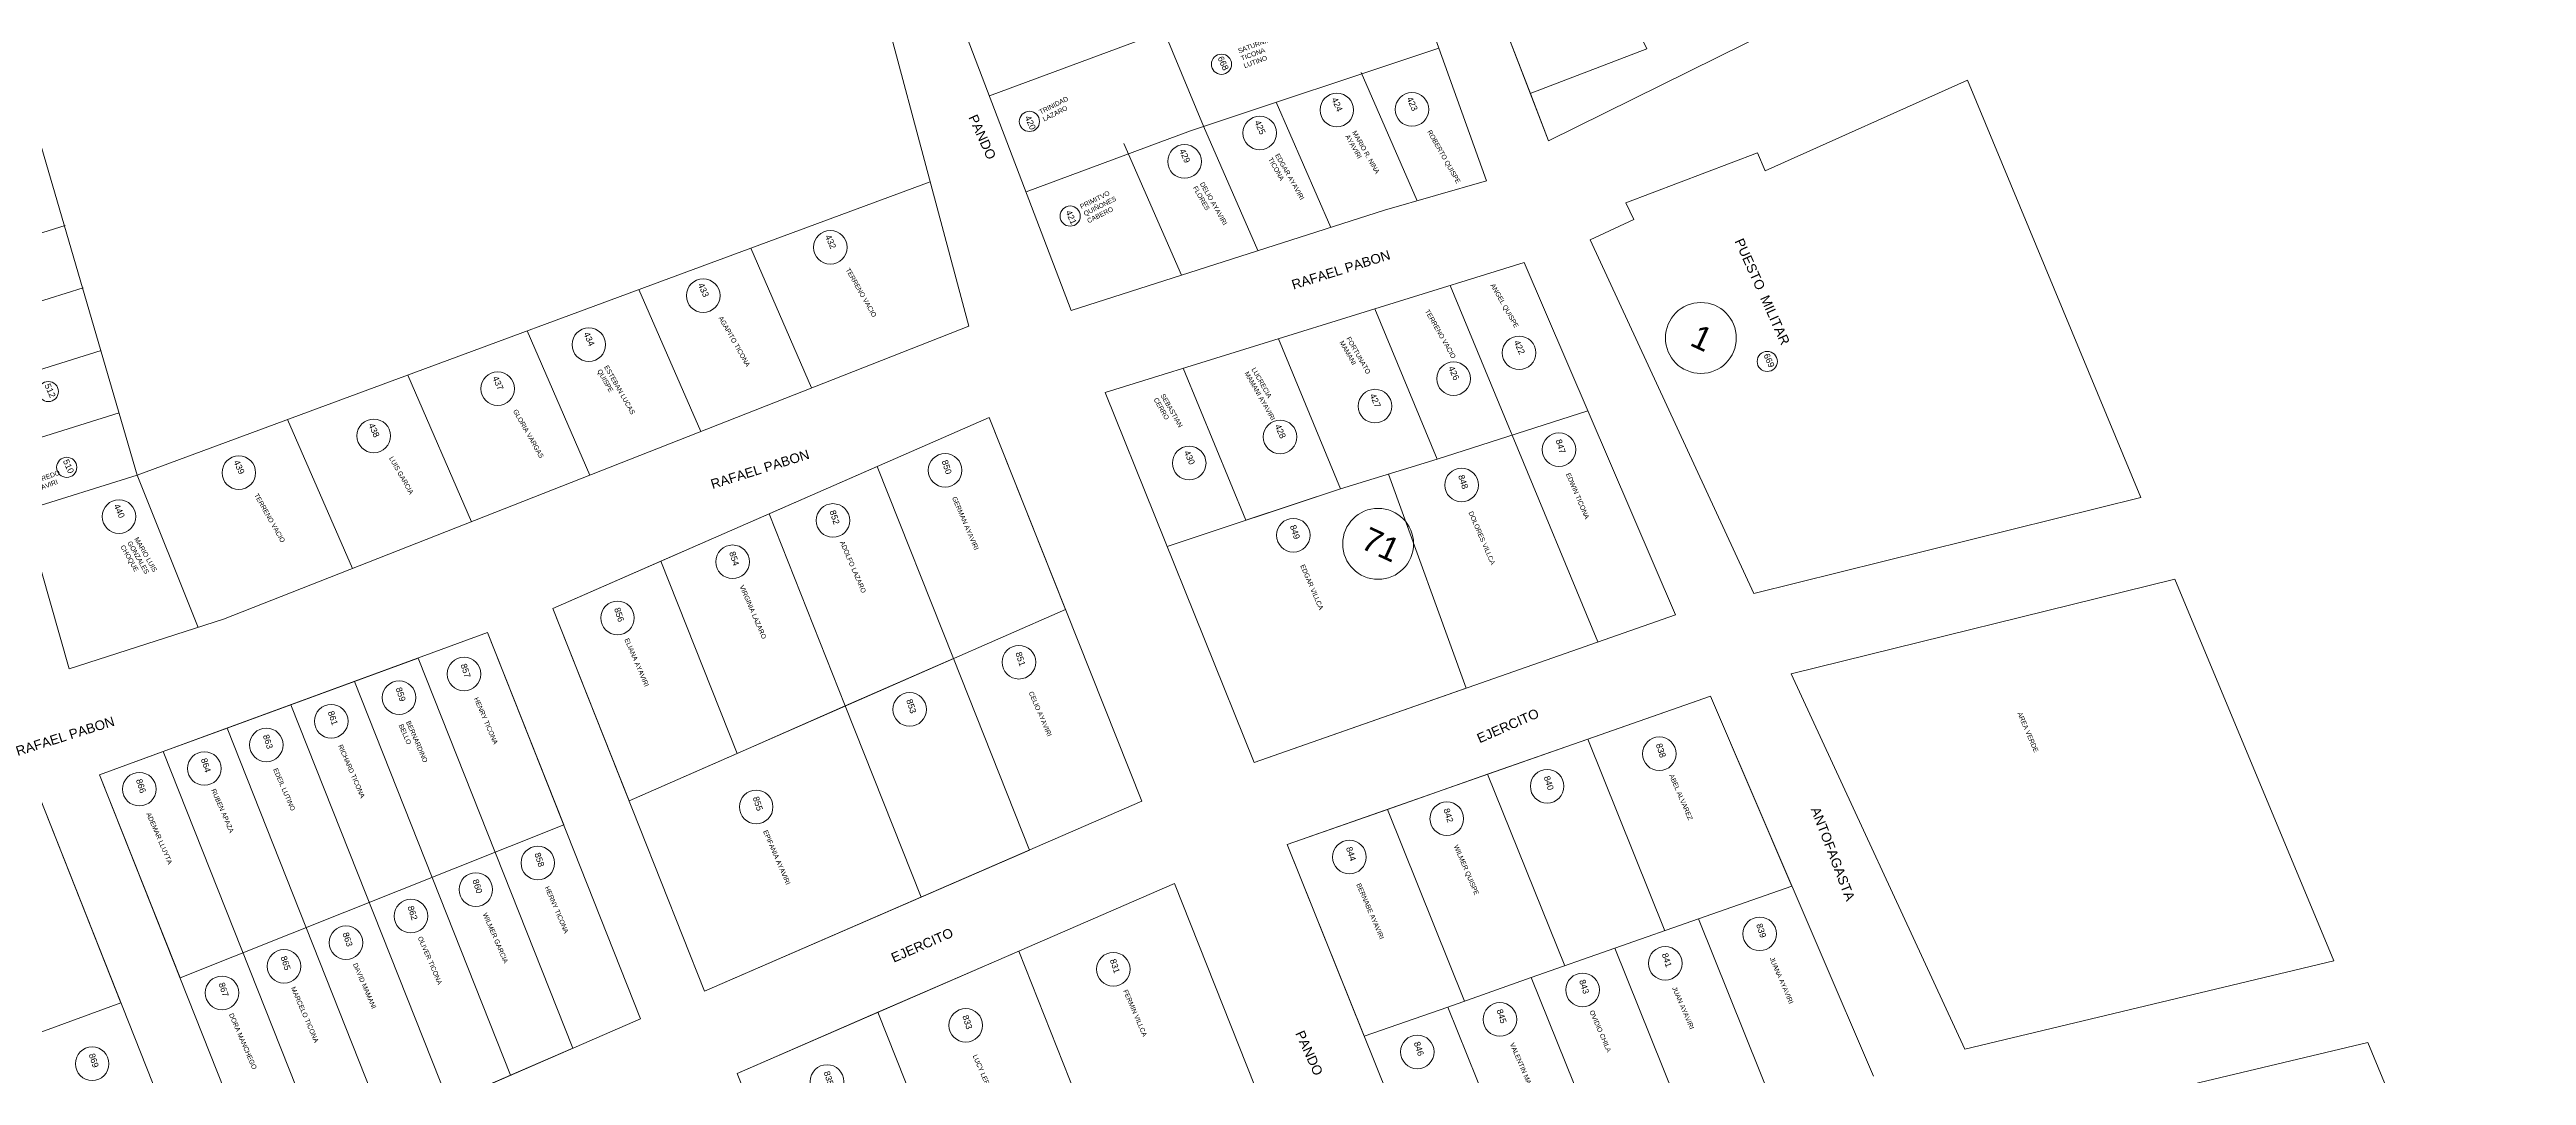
# Model space of a CAD drawing. Header units: metres. Extents: x 577726 to 579252, y 7804053 to 7806277.
# Drawn here: x 578416 to 579091, y 7804515 to 7804795 of the extents above; entities that cross this region are included whole.
import ezdxf

# ---------------------------------------------------------------- set-up
doc = ezdxf.new("R2010")
doc.units = ezdxf.units.M
for name, color, linetype, lineweight in [('CODIGOS', 80, 'Continuous', 20), ('Dibujo', 7, 'Continuous', 9), ('V-NODE-TEXT', 11, 'Continuous', 60)]:
    doc.layers.add(name, color=color, linetype=linetype, lineweight=lineweight)
doc.styles.get("Standard").update_dxf_attribs({"font": 'simplex.shx'})

msp = doc.modelspace()

# ---------------------------------------------------------------- linework, layer by layer
at = {"layer": 'CODIGOS', "linetype": 'Continuous', "lineweight": 5}
for p, q in [((578439.68, 7804678.65), (578347.99, 7804992.41)), ((578730.34, 7804773.7), (578702.1, 7804841.68)), ((578671.94, 7804782.01), (578784.18, 7804823.58)), ((578794.45, 7804795.01), (578726.72, 7804772.41)), ((578788.53, 7804753.39), (578773.25, 7804788.36)), ((578765.02, 7804746.16), (578750.13, 7804780.22)), ((578681.92, 7804755.82), (578726.72, 7804772.41)), ((578745.15, 7804739.81), (578730.34, 7804773.7)), ((578724.28, 7804733.14), (578708.61, 7804769)), ((578439.68, 7804678.65), (578655.83, 7804758.59)), ((578389.45, 7804737.07), (578420.05, 7804746.65)), ((578623.49, 7804702.4), (578606.89, 7804740.49)), ((578817.7, 7804736.61), (578703.49, 7804701.18)), ((578858.92, 7804640.6), (578817.7, 7804736.61)), ((578394.3, 7804720.05), (578424.96, 7804729.65)), ((578593.28, 7804690.53), (578576.43, 7804729.22)), ((578777, 7804723.99), (578793.97, 7804683)), ((578797.55, 7804730.36), (578813.55, 7804691.7)), ((578563.05, 7804678.64), (578545.93, 7804717.94)), ((578399.16, 7804703.03), (578429.87, 7804712.65)), ((578750.72, 7804715.83), (578767.66, 7804674.91)), ((578530.81, 7804665.97), (578513.41, 7804705.91)), ((578724.72, 7804707.76), (578741.87, 7804666.34)), ((578703.49, 7804701.18), (578744.07, 7804600.38)), ((578404.01, 7804686.01), (578434.77, 7804695.65)), ((578498.34, 7804653.21), (578480.66, 7804693.8)), ((578671.86, 7804694.38), (578713.46, 7804589.8)), ((578408.87, 7804669), (578439.68, 7804678.65)), ((578439.68, 7804678.65), (578456.26, 7804637.16)), ((578744.07, 7804600.38), (578858.92, 7804640.6))]:
    msp.add_line(p, q, dxfattribs=at)
for points in [[(578580.42, 7805064.4), (578580.97, 7805054.69), (578633.19, 7804843.19), (578666.35, 7804719.25), (578463.22, 7804639.4), (578463.22, 7804639.4), (578421.17, 7804625.89), (578388.26, 7804741.23), (578381.61, 7804763.97), (578337.24, 7804916.58), (578311.65, 7805013.35), (578407.08, 7805053.77)], [(578758.25, 7804895.66), (578714.99, 7804867.3), (578646.71, 7804844.07), (578660.65, 7804811.64), (578694.22, 7804723.52), (578779.67, 7804750.85), (578807.47, 7804758.82)], [(578985.81, 7804672.58), (578938.49, 7804786.3), (578883.4, 7804761.53), (578881.3, 7804766.46), (578845.41, 7804752.82), (578847.63, 7804748.3), (578835.7, 7804742.75), (578880.32, 7804646.38)]]:
    msp.add_lwpolyline(points, close=True, dxfattribs=at)
msp.add_lwpolyline([(578858.85, 7804937.08), (578774.3, 7804899.88), (578824.33, 7804769.71), (578924.18, 7804819.09), (578858.85, 7804937.08)], dxfattribs=at)
for centre, radius in [((578735.19, 7804790.59), 2.75), ((578682.85, 7804775.02), 2.75), ((578766.64, 7804778.12), 4.58), ((578787.12, 7804778.28), 4.58), ((578745.63, 7804771.87), 4.58), ((578725.13, 7804764.11), 4.58), ((578693.96, 7804749.23), 2.75), ((578628.58, 7804740.71), 4.58), ((578593.94, 7804727.55), 4.58), ((578865.86, 7804716.02), 9.66), ((578562.77, 7804714.2), 4.58), ((578816.32, 7804711.97), 4.58), ((578883.96, 7804709.63), 2.75), ((578415.45, 7804701.42), 2.75), ((578537.93, 7804702.2), 4.58), ((578798.45, 7804704.92), 4.58), ((578777.04, 7804697.45), 4.58), ((578504.15, 7804689.35), 4.58), ((578751.17, 7804689.07), 4.58), ((578827.18, 7804685.6), 4.58), ((578420.46, 7804680.78), 2.75), ((578467.38, 7804679.31), 4.58), ((578659.87, 7804679.97), 4.58), ((578726.4, 7804681.93), 4.58), ((578800.64, 7804675.95), 4.58), ((578434.72, 7804667.36), 4.58), ((578629.3, 7804666.3), 4.58), ((578754.78, 7804662.28), 4.58), ((578777.89, 7804659.93), 9.66), ((578601.95, 7804655.04), 4.58), ((578570.58, 7804639.75), 4.58), ((578679.98, 7804627.69), 4.58), ((578511.05, 7804618.04), 4.58), ((578528.75, 7804624.47), 4.58), ((578492.55, 7804611.6), 4.58), ((578650.21, 7804614.82), 4.58), ((578474.86, 7804605.16), 4.58), ((578457.96, 7804598.73), 4.58), ((578854.53, 7804602.75), 4.58), ((578440.27, 7804593.1), 4.58), ((578823.96, 7804593.9), 4.58), ((578608.38, 7804588.27), 4.58), ((578796.61, 7804585.05), 4.58), ((578548.86, 7804572.99), 4.58), ((578770.07, 7804574.6), 4.58), ((578531.97, 7804565.75), 4.58), ((578514.27, 7804558.51), 4.58), ((578496.57, 7804551.27), 4.58), ((578881.88, 7804553.68), 4.58), ((578479.68, 7804544.84), 4.58), ((578705.72, 7804544.03), 4.58), ((578856.14, 7804545.64), 4.58), ((578462.79, 7804537.6), 4.58), ((578833.62, 7804538.4), 4.58), ((578811.09, 7804530.36), 4.58), ((578665.5, 7804528.75), 4.58), ((578427.4, 7804518.29), 4.58), ((578788.57, 7804521.51), 4.58), ((578627.69, 7804513.46), 4.58)]:
    msp.add_circle(centre, radius, dxfattribs=at)
at = {"layer": 'Dibujo', "lineweight": 5}
msp.add_lwpolyline([(578824.33, 7804769.71), (578819.48, 7804782.32), (578812.79, 7804799.74), (578842.11, 7804813), (578851.09, 7804794.83), (578819.36, 7804782.64)], dxfattribs=at)
at = {"layer": 'V-NODE-TEXT', "lineweight": 5}
for p, q in [((578552.96, 7804642.28), (578671.86, 7804694.38)), ((578671.86, 7804694.38), (578692.67, 7804642.06)), ((578793.97, 7804683), (578835.07, 7804696.14)), ((578813.55, 7804691.7), (578814.45, 7804689.55)), ((578814.45, 7804689.55), (578837.78, 7804633.2)), ((578611.9, 7804668.11), (578641.37, 7804681.03)), ((578662.13, 7804628.68), (578641.37, 7804681.03)), ((578767.66, 7804674.91), (578793.97, 7804683)), ((578801.93, 7804620.64), (578780.74, 7804678.93)), ((578767.66, 7804674.91), (578720.39, 7804659.19)), ((578741.87, 7804666.34), (578767.66, 7804674.91)), ((578582.43, 7804655.2), (578611.9, 7804668.11)), ((578632.66, 7804615.77), (578611.9, 7804668.11)), ((578552.96, 7804642.28), (578582.43, 7804655.2)), ((578603.19, 7804602.85), (578582.43, 7804655.2)), ((578890.46, 7804624.48), (578995.08, 7804650.3)), ((578995.08, 7804650.3), (579038.34, 7804546.33)), ((578594.29, 7804538.09), (578552.96, 7804642.28)), ((578552.96, 7804642.28), (578573.72, 7804589.94)), ((578692.67, 7804642.06), (578573.72, 7804589.94)), ((578429.42, 7804596.99), (578535.15, 7804635.75)), ((578535.15, 7804635.75), (578429.42, 7804596.99)), ((578535.15, 7804635.75), (578576.88, 7804530.53)), ((578535.15, 7804635.75), (578555.91, 7804583.41)), ((578498.9, 7804622.46), (578516.27, 7804628.83)), ((578558.42, 7804522.52), (578516.27, 7804628.83)), ((578632.66, 7804615.77), (578662.13, 7804628.68)), ((578682.84, 7804576.51), (578662.13, 7804628.68)), ((578890.46, 7804624.48), (578937.78, 7804522.29)), ((578464.16, 7804609.72), (578481.53, 7804616.09)), ((578481.53, 7804616.09), (578498.9, 7804622.46)), ((578524.48, 7804507.79), (578481.53, 7804616.09)), ((578498.9, 7804622.46), (578541.45, 7804515.16)), ((578603.19, 7804602.85), (578632.66, 7804615.77)), ((578653.32, 7804563.7), (578632.66, 7804615.77)), ((578744.07, 7804600.38), (578801.93, 7804620.64)), ((578753.08, 7804577.99), (578868.44, 7804618.43)), ((578835.07, 7804606.73), (578868.44, 7804618.43)), ((578868.44, 7804618.43), (578912.87, 7804514.95)), ((578868.44, 7804618.43), (578890.66, 7804566.69)), ((578446.79, 7804603.35), (578464.16, 7804609.72)), ((578464.16, 7804609.72), (578507.51, 7804500.43)), ((578429.42, 7804596.99), (578446.79, 7804603.35)), ((578490.54, 7804493.06), (578446.79, 7804603.35)), ((578573.72, 7804589.94), (578603.19, 7804602.85)), ((578807.74, 7804597.15), (578835.07, 7804606.73)), ((578856.08, 7804554.54), (578835.07, 7804606.73)), ((578473.56, 7804485.7), (578429.42, 7804596.99)), ((578429.42, 7804596.99), (578450.18, 7804544.65)), ((578429.42, 7804596.99), (578451.37, 7804541.66)), ((578780.41, 7804587.57), (578807.74, 7804597.15)), ((578828.75, 7804544.95), (578807.74, 7804597.15)), ((578413, 7804590.97), (578457.52, 7804478.74)), ((578413, 7804590.97), (578435.25, 7804534.89)), ((578594.29, 7804538.09), (578713.46, 7804589.8)), ((578451.37, 7804541.66), (578555.91, 7804583.41)), ((578753.08, 7804577.99), (578780.41, 7804587.57)), ((578780.41, 7804587.57), (578801.43, 7804535.35)), ((578653.32, 7804563.7), (578682.84, 7804576.51)), ((578753.08, 7804577.99), (578795.14, 7804473.52)), ((578753.08, 7804577.99), (578774.11, 7804525.76)), ((578594.29, 7804538.09), (578653.32, 7804563.7)), ((578722.38, 7804567.37), (578603.19, 7804515.65)), ((578722.38, 7804567.37), (578764, 7804462.73)), ((578865.18, 7804557.74), (578890.66, 7804566.69)), ((578842.42, 7804549.75), (578865.18, 7804557.74)), ((578865.18, 7804557.74), (578886.19, 7804505.56)), ((578641.56, 7804532.3), (578679.93, 7804548.95)), ((578700.7, 7804496.6), (578679.93, 7804548.95)), ((578819.65, 7804541.75), (578842.42, 7804549.75)), ((578842.42, 7804549.75), (578863.43, 7804497.55)), ((578796.88, 7804533.75), (578819.65, 7804541.75)), ((578819.65, 7804541.75), (578840.67, 7804489.54)), ((579038.34, 7804546.33), (578937.78, 7804522.29)), ((578383.73, 7804516), (578435.25, 7804534.89)), ((578576.88, 7804530.53), (578473.56, 7804485.7)), ((578603.19, 7804515.65), (578641.56, 7804532.3)), ((578662.33, 7804479.93), (578641.56, 7804532.3)), ((578774.11, 7804525.76), (578796.88, 7804533.75)), ((578796.88, 7804533.75), (578817.9, 7804481.53)), ((578541.45, 7804515.16), (578558.42, 7804522.52)), ((579047.61, 7804524.05), (578947.92, 7804500.39)), ((579047.61, 7804524.05), (579047.61, 7804524.05)), ((579047.61, 7804524.05), (579090.88, 7804420.07)), ((578524.48, 7804507.79), (578541.45, 7804515.16)), ((578644.73, 7804410.92), (578603.19, 7804515.65))]:
    msp.add_line(p, q, dxfattribs=at)

# ---------------------------------------------------------------- texts
at = {"layer": 'CODIGOS', "linetype": 'Continuous', "lineweight": 5, "attachment_point": 1}
for s, insert, char_height, width, rotation in [('{\\fArial|b0|i0|c0|p34;SATURNINO TICONA LUTINO}', (578739.57, 7804794.79), 1.3031, 9.584, 20.40129), ('{\\fArial|b0|i0|c0|p34;668}', (578735.65, 7804793.01), 1.6941, 5.335, 294.12603), ('{\\fArial|b0|i0|c0|p34;TRINIDAD LAZARO}', (578685.32, 7804778.07), 1.3031, 9.8293, 26.6743), ('{\\fArial|b0|i0|c0|p34;424}', (578766.7, 7804781.79), 1.6941, 5.335, 294.12603), ('{\\fArial|b0|i0|c0|p34;423}', (578787.18, 7804781.96), 1.6941, 5.335, 294.12603), ('{\\fArial|b0|i0|c0|p34;PANDO}', (578668.55, 7804777.22), 2.6062, 32.2047, 294.19158), ('{\\fArial|b0|i0|c0|p34;420}', (578683.09, 7804776.83), 1.6941, 5.335, 294.12603), ('{\\fArial|b0|i0|c0|p34;425}', (578745.69, 7804775.55), 1.6941, 5.335, 294.12603), ('{\\fArial|b0|i0|c0|p34;MARIO R. NINA AYAVIRI}', (578771.89, 7804772.68), 1.3031, 16.1023, 299.57447), ('{\\fArial|b0|i0|c0|p34;ROBERTO QUISPE}', (578792.37, 7804772.85), 1.3031, 16.1023, 299.57447), ('{\\fArial|b0|i0|c0|p34;429}', (578725.19, 7804767.79), 1.6941, 5.335, 294.12603), ('{\\fArial|b0|i0|c0|p34;EDGAR AYAVIRI TICONA}', (578750.88, 7804766.44), 1.3031, 16.1023, 299.57447), ('{\\fArial|b0|i0|c0|p34;DELIO AYAVIRI FLORES}', (578730.38, 7804758.68), 1.3031, 16.1023, 299.57447), ('{\\fArial|b0|i0|c0|p34;PRIMITVO QUIÑONES CABERO}', (578696.44, 7804752.29), 1.3031, 9.8293, 26.6743), ('{\\fArial|b0|i0|c0|p34;421}', (578694.21, 7804751.04), 1.6941, 5.335, 294.12603), ('{\\fArial|b0|i0|c0|p34;432}', (578628.65, 7804744.39), 1.6941, 5.335, 294.12603), ('{\\fArial|b0|i0|c0|p34;RAFAEL PABON}', (578754.04, 7804731.68), 2.6062, 32.2047, 17.42255), ('{\\fArial|b0|i0|c0|p34;PUESTO  MILITAR}', (578877.37, 7804743.48), 2.6062, 32.2047, 294.19158), ('{\\fArial|b0|i0|c0|p34;433}', (578594, 7804731.23), 1.6941, 5.335, 294.12603), ('{\\fArial|b0|i0|c0|p34;TERRENO VACIO}', (578633.84, 7804735.28), 1.3031, 16.1023, 299.57447), ('{\\fArial|b0|i0|c0|p34;ANGEL QUISPE}', (578809.6, 7804731.05), 1.3031, 16.1023, 299.57447), ('{\\fArial|b0|i0|c0|p34;TERRENO VACIO}', (578791.73, 7804724), 1.3031, 16.1023, 299.57447), ('{\\fArial|b0|i0|c0|p34;434}', (578562.83, 7804717.88), 1.6941, 5.335, 294.12603), ('{\\fArial|b0|i0|c0|p34;AGAPITO TICONA}', (578599.19, 7804722.12), 1.3031, 16.1023, 299.57447), ('{\\fArial|b0|i0|c0|p34;\\C7;1}', (578865.24, 7804720), 6.4352, 0.6435, 335.12603), ('{\\fArial|b0|i0|c0|p34;FORTUNATO MAMANI}', (578770.32, 7804716.53), 1.3031, 16.1023, 299.57447), ('{\\fArial|b0|i0|c0|p34;422}', (578816.38, 7804715.64), 1.6941, 5.335, 294.12603), ('{\\fArial|b0|i0|c0|p34;669}', (578884.43, 7804712.04), 1.6941, 5.335, 294.12603), ('{\\fArial|b0|i0|c0|p34;512}', (578415.91, 7804703.83), 1.6941, 5.335, 294.12603), ('{\\fArial|b0|i0|c0|p34;437}', (578538, 7804705.87), 1.6941, 5.335, 294.12603), ('{\\fArial|b0|i0|c0|p34;ESTEBAN LUCAS QUISPE}', (578568.02, 7804708.77), 1.3031, 16.1023, 299.57447), ('{\\fArial|b0|i0|c0|p34;LUCRECIA MAMANI AYAVIRI}', (578744.45, 7804708.14), 1.3031, 16.1023, 299.57447), ('{\\fArial|b0|i0|c0|p34;426}', (578798.51, 7804708.59), 1.6941, 5.335, 294.12603), ('{\\fArial|b0|i0|c0|p34;SEBASTIAN CERRO}', (578719.68, 7804701.01), 1.3031, 16.1023, 299.57447), ('{\\fArial|b0|i0|c0|p34;427}', (578777.1, 7804701.12), 1.6941, 5.335, 294.12603), ('{\\fArial|b0|i0|c0|p34;438}', (578504.21, 7804693.02), 1.6941, 5.335, 294.12603), ('{\\fArial|b0|i0|c0|p34;GLORIA VARGAS}', (578543.19, 7804696.76), 1.3031, 16.1023, 299.57447), ('{\\fArial|b0|i0|c0|p34;428}', (578751.23, 7804692.74), 1.6941, 5.335, 294.12603), ('{\\fArial|b0|i0|c0|p34;LUIS GARCIA}', (578509.4, 7804683.91), 1.3031, 16.1023, 299.57447), ('{\\fArial|b0|i0|c0|p34;RAFAEL PABON}', (578595.7, 7804677.34), 2.6062, 32.2047, 17.42255), ('{\\fArial|b0|i0|c0|p34;430}', (578726.46, 7804685.6), 1.6941, 5.335, 294.12603), ('{\\fArial|b0|i0|c0|p34; 847}', (578827.65, 7804689.25), 1.6941, 5.335, 287.82368), ('{\\fArial|b0|i0|c0|p34;ALFREDO AYAVIRI}', (578410.23, 7804677.07), 1.3031, 9.584, 20.40129), ('{\\fArial|b0|i0|c0|p34;510}', (578420.93, 7804683.19), 1.6941, 5.335, 294.12603), ('{\\fArial|b0|i0|c0|p34;439}', (578467.44, 7804682.98), 1.6941, 5.335, 294.12603), ('{\\fArial|b0|i0|c0|p34; 850}', (578660.33, 7804683.62), 1.6941, 5.335, 287.82368), ('{\\fArial|b0|i0|c0|p34; 848}', (578801.1, 7804679.6), 1.6941, 5.335, 287.82368), ('{\\fArial|b0|i0|c0|p34;EDWIN TICONA}', (578830.23, 7804679.44), 1.3031, 16.1023, 293.27212), ('{\\fArial|b0|i0|c0|p34;440}', (578434.78, 7804671.04), 1.6941, 5.335, 294.12603), ('{\\fArial|b0|i0|c0|p34;TERRENO VACIO}', (578472.63, 7804673.87), 1.3031, 16.1023, 299.57447), ('{\\fArial|b0|i0|c0|p34;GERMAN AYAVIRI}', (578662.92, 7804673), 1.3031, 16.1023, 293.27212), ('{\\fArial|b0|i0|c0|p34; 852}', (578629.76, 7804669.94), 1.6941, 5.335, 287.82368), ('{\\fArial|b0|i0|c0|p34; 849}', (578755.25, 7804665.92), 1.6941, 5.335, 287.82368), ('{\\fArial|b0|i0|c0|p34;\\C7;71}', (578775.47, 7804664.77), 6.4352, 0.6435, 335.12603), ('{\\fArial|b0|i0|c0|p34;DOLORES VILLCA}', (578803.69, 7804668.98), 1.3031, 16.1023, 293.27212), ('{\\fArial|b0|i0|c0|p34;MARIO LUIS GONZALES CHOQUE}', (578439.97, 7804661.93), 1.3031, 16.1023, 299.57447), ('{\\fArial|b0|i0|c0|p34; 854}', (578602.41, 7804658.68), 1.6941, 5.335, 287.82368), ('{\\fArial|b0|i0|c0|p34;ADOLFO LAZARO}', (578632.35, 7804660.94), 1.3031, 16.1023, 293.27212), ('{\\fArial|b0|i0|c0|p34;EDGAR VILLCA}', (578757.84, 7804654.5), 1.3031, 16.1023, 293.27212), ('{\\fArial|b0|i0|c0|p34;VIRGINIA LAZARO}', (578605, 7804648.87), 1.3031, 16.1023, 293.27212), ('{\\fArial|b0|i0|c0|p34; 856}', (578571.04, 7804643.4), 1.6941, 5.335, 287.82368), ('{\\fArial|b0|i0|c0|p34;ELIANA AYAVIRI}', (578573.63, 7804634.39), 1.3031, 16.1023, 293.27212), ('{\\fArial|b0|i0|c0|p34; 851}', (578680.44, 7804631.33), 1.6941, 5.335, 287.82368), ('{\\fArial|b0|i0|c0|p34; 857}', (578529.21, 7804628.12), 1.6941, 5.335, 287.82368), ('{\\fArial|b0|i0|c0|p34; 859}', (578511.52, 7804621.68), 1.6941, 5.335, 287.82368), ('{\\fArial|b0|i0|c0|p34;HENRY TICONA}', (578532.61, 7804618.3), 1.3031, 16.1023, 293.27212), ('{\\fArial|b0|i0|c0|p34; 853}', (578650.68, 7804618.46), 1.6941, 5.335, 287.82368), ('{\\fArial|b0|i0|c0|p34;CELIO AYAVIRI}', (578683.83, 7804619.91), 1.3031, 16.1023, 293.27212), ('{\\fArial|b0|i0|c0|p34;RAFAEL PABON}', (578406.32, 7804604.61), 2.6062, 32.2047, 17.42255), ('{\\fArial|b0|i0|c0|p34; 861}', (578493.02, 7804615.25), 1.6941, 5.335, 287.82368), ('{\\fArial|b0|i0|c0|p34;BERNARDINO BELLO}', (578514.11, 7804611.87), 1.3031, 16.1023, 293.27212), ('{\\fArial|b0|i0|c0|p34;EJERCITO}', (578804.5, 7804607.96), 2.6062, 32.2047, 23.66986), ('{\\fArial|b0|i0|c0|p34;AREA VERDE}', (578953.3, 7804614.28), 1.3031, 16.1023, 293.27212), ('{\\fArial|b0|i0|c0|p34; 863}', (578475.32, 7804608.81), 1.6941, 5.335, 287.82368), ('{\\fArial|b0|i0|c0|p34;RICHARD TICONA}', (578495.6, 7804605.43), 1.3031, 16.1023, 293.27212), ('{\\fArial|b0|i0|c0|p34; 838}', (578854.99, 7804606.4), 1.6941, 5.335, 287.82368), ('{\\fArial|b0|i0|c0|p34; 866}', (578440.73, 7804596.74), 1.6941, 5.335, 287.82368), ('{\\fArial|b0|i0|c0|p34; 864}', (578458.43, 7804602.38), 1.6941, 5.335, 287.82368), ('{\\fArial|b0|i0|c0|p34;EDEIL LUTINO}', (578477.91, 7804599), 1.3031, 16.1023, 293.27212), ('{\\fArial|b0|i0|c0|p34; 840}', (578824.43, 7804597.55), 1.6941, 5.335, 287.82368), ('{\\fArial|b0|i0|c0|p34;ABEL ALVAREZ}', (578858.39, 7804597.39), 1.3031, 16.1023, 293.27212), ('{\\fArial|b0|i0|c0|p34;RUBEN APAZA}', (578461.02, 7804593.37), 1.3031, 16.1023, 293.27212), ('{\\fArial|b0|i0|c0|p34; 855}', (578608.85, 7804591.92), 1.6941, 5.335, 287.82368), ('{\\fArial|b0|i0|c0|p34;ADEMAR LLUYTA}', (578443.32, 7804586.93), 1.3031, 16.1023, 293.27212), ('{\\fArial|b0|i0|c0|p34; 842}', (578797.08, 7804588.7), 1.6941, 5.335, 287.82368), ('{\\fArial|b0|i0|c0|p34;ANTOFAGASTA}', (578898.19, 7804588.59), 2.6062, 32.2047, 291.10276), ('{\\fArial|b0|i0|c0|p34; 858}', (578549.32, 7804576.64), 1.6941, 5.335, 287.82368), ('{\\fArial|b0|i0|c0|p34;EPIFANIA AYAVIRI}', (578611.44, 7804582.11), 1.3031, 16.1023, 293.27212), ('{\\fArial|b0|i0|c0|p34; 844}', (578770.53, 7804578.24), 1.6941, 5.335, 287.82368), ('{\\fArial|b0|i0|c0|p34;WILMER QUISPE}', (578799.67, 7804578.09), 1.3031, 16.1023, 293.27212), ('{\\fArial|b0|i0|c0|p34; 860}', (578532.43, 7804569.4), 1.6941, 5.335, 287.82368), ('{\\fArial|b0|i0|c0|p34;HERNY TICONA}', (578551.91, 7804566.82), 1.3031, 16.1023, 293.27212), ('{\\fArial|b0|i0|c0|p34;BERNABE AYAVIRI}', (578773.12, 7804567.63), 1.3031, 16.1023, 293.27212), ('{\\fArial|b0|i0|c0|p34; 862}', (578514.74, 7804562.16), 1.6941, 5.335, 287.82368), ('{\\fArial|b0|i0|c0|p34;WILMER GARCIA}', (578535.02, 7804559.58), 1.3031, 16.1023, 293.27212), ('{\\fArial|b0|i0|c0|p34;EJERCITO}', (578644.84, 7804548.19), 2.6062, 32.2047, 23.66986), ('{\\fArial|b0|i0|c0|p34; 839}', (578882.34, 7804557.33), 1.6941, 5.335, 287.82368), ('{\\fArial|b0|i0|c0|p34; 863}', (578497.04, 7804554.92), 1.6941, 5.335, 287.82368), ('{\\fArial|b0|i0|c0|p34;OLIVER TICONA}', (578517.32, 7804553.15), 1.3031, 16.1023, 293.27212), ('{\\fArial|b0|i0|c0|p34; 841}', (578856.6, 7804549.29), 1.6941, 5.335, 287.82368), ('{\\fArial|b0|i0|c0|p34; 865}', (578480.15, 7804548.48), 1.6941, 5.335, 287.82368), ('{\\fArial|b0|i0|c0|p34;DAVID MAMANI}', (578499.63, 7804545.91), 1.3031, 16.1023, 293.27212), ('{\\fArial|b0|i0|c0|p34; 831}', (578706.18, 7804547.68), 1.6941, 5.335, 287.82368), ('{\\fArial|b0|i0|c0|p34;JUANA AYAVIRI}', (578885.74, 7804547.52), 1.3031, 16.1023, 293.27212), ('{\\fArial|b0|i0|c0|p34; 867}', (578463.25, 7804541.24), 1.6941, 5.335, 287.82368), ('{\\fArial|b0|i0|c0|p34;MARCELO TICONA}', (578482.73, 7804539.47), 1.3031, 16.1023, 293.27212), ('{\\fArial|b0|i0|c0|p34;FERMIN VILLCA}', (578709.57, 7804538.67), 1.3031, 16.1023, 293.27212), ('{\\fArial|b0|i0|c0|p34; 843}', (578834.08, 7804542.05), 1.6941, 5.335, 287.82368), ('{\\fArial|b0|i0|c0|p34;JUAN AYAVIRI}', (578859.19, 7804539.47), 1.3031, 16.1023, 293.27212), ('{\\fArial|b0|i0|c0|p34;DORA MANCHEGO}', (578465.84, 7804532.23), 1.3031, 16.1023, 293.27212), ('{\\fArial|b0|i0|c0|p34; 833}', (578665.96, 7804532.39), 1.6941, 5.335, 287.82368), ('{\\fArial|b0|i0|c0|p34; 845}', (578811.56, 7804534), 1.6941, 5.335, 287.82368), ('{\\fArial|b0|i0|c0|p34;OVIDIO CHILA}', (578836.67, 7804533.04), 1.3031, 16.1023, 293.27212), ('{\\fArial|b0|i0|c0|p34;PANDO}', (578757.65, 7804527.66), 2.6062, 32.2047, 294.19158), ('{\\fArial|b0|i0|c0|p34; 846}', (578789.03, 7804525.15), 1.6941, 5.335, 287.82368), ('{\\fArial|b0|i0|c0|p34;VALENTIN MAMANI}', (578814.95, 7804524.19), 1.3031, 16.1023, 293.27212), ('{\\fArial|b0|i0|c0|p34; 869}', (578427.86, 7804521.94), 1.6941, 5.335, 287.82368), ('{\\fArial|b0|i0|c0|p34; 835}', (578628.16, 7804517.11), 1.6941, 5.335, 287.82368), ('{\\fArial|b0|i0|c0|p34;LUCY LERIDA}', (578668.55, 7804520.97), 1.3031, 16.1023, 293.27212)]:
    msp.add_mtext(s, dxfattribs=dict(at, insert=insert, char_height=char_height, width=width, rotation=rotation))

doc.saveas('drawing.dxf')
